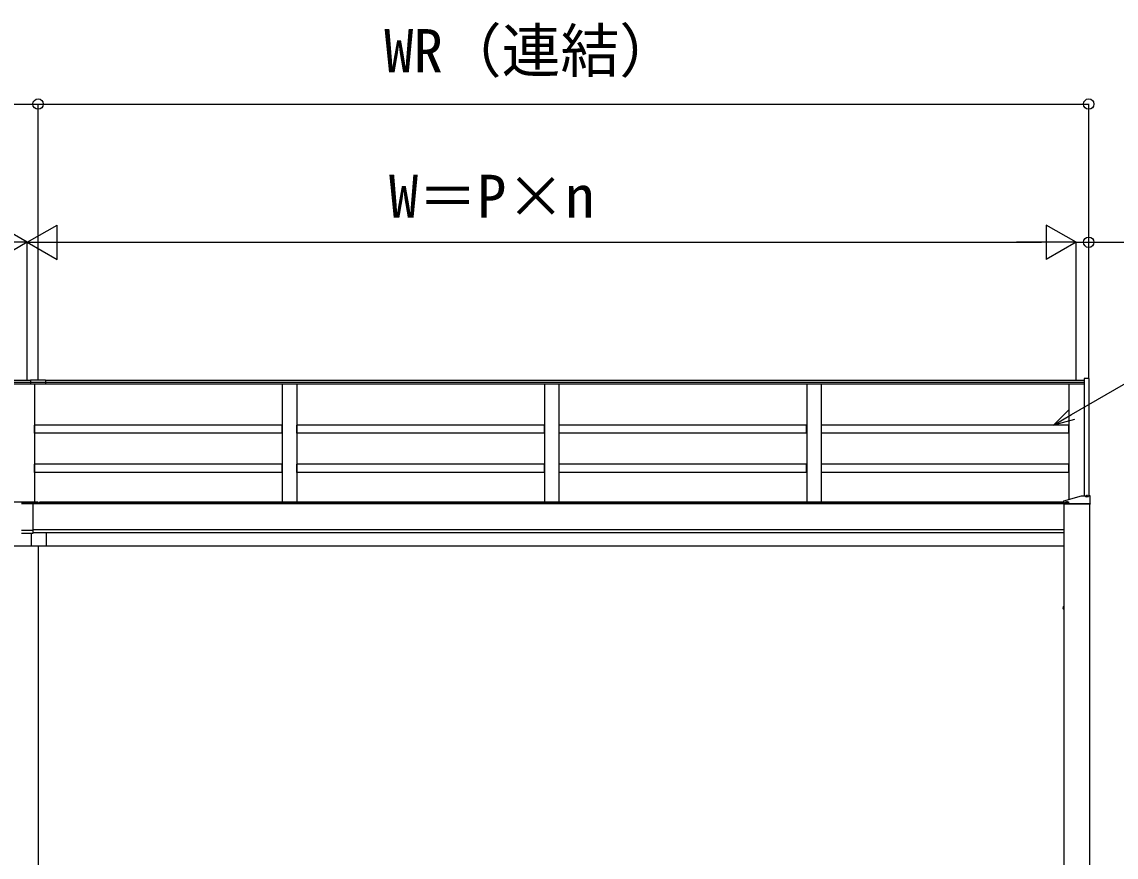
# Model space of a CAD drawing. Units: millimetres, scale not verified. Extents: x -10500 to 10500, y -15600 to 15524.
# Drawn here: x -3186 to 612, y -4679 to -1780 of the extents above; entities that cross this region are included whole.
import ezdxf
from ezdxf.enums import TextEntityAlignment as Align

# ---------------------------------------------------------------- set-up
doc = ezdxf.new("R2010")
doc.units = ezdxf.units.MM
doc.header["$LTSCALE"] = 80
doc.layers.add('0-4_YKK_A1', color=4, linetype='Continuous')
doc.layers.add('0-5_YKK_D', color=6, linetype='Continuous')
doc.styles.add('ＭＳ ゴシック', font='')
doc.styles.get('ＭＳ ゴシック').set_extended_font_data('MS Gothic')

msp = doc.modelspace()

# ---------------------------------------------------------------- linework, layer by layer
at = {"layer": '0-4_YKK_A1'}
for p, q in [((-3155.3, -3025.16), (-6833.8, -3025.16)), ((-3155.3, -3032.1), (-6833.8, -3032.1)), ((-3155.3, -3037.35), (-6833.8, -3037.35)), ((-3155.3, -3023.73), (-3155.3, -3038.16)), ((-3103.3, -3023.73), (-3155.3, -3023.73)), ((-3103.3, -3031.46), (-3155.3, -3031.46)), ((-3103.3, -3037.59), (-3155.3, -3037.59)), ((-3103.3, -3023.73), (-3103.3, -3038.16)), ((500.2, -3025.16), (-3103.3, -3025.16)), ((500.2, -3032.1), (-3103.3, -3032.1)), ((500.2, -3037.35), (-3103.3, -3037.35)), ((-2281.8, -3037.35), (-2281.8, -3447.17)), ((-2231.8, -3037.35), (-2231.8, -3447.17)), ((-1371.8, -3037.35), (-1371.8, -3447.17)), ((-1321.8, -3037.35), (-1321.8, -3447.17)), ((-461.8, -3037.35), (-461.8, -3447.17)), ((-411.8, -3037.35), (-411.8, -3447.17)), ((448.2, -3436.95), (448.2, -3037.35)), ((500.2, -3017.54), (500.2, -3424.71)), ((516.4, -3017.54), (500.2, -3017.54)), ((516.4, -3017.54), (516.4, -3424.71)), ((-3103.3, -3038.16), (-3155.3, -3038.16)), ((-3141.8, -3038.16), (-3141.8, -3447.17)), ((-3186.8, -3449.3), (-3182.65, -3449.3)), ((-3186.8, -3452.16), (-3146.8, -3452.16)), ((-3182.7, -3449.97), (-3182.7, -3449.53)), ((-3179.25, -3448.26), (-3179.25, -3447.95)), ((-3177.29, -3448.55), (-3177.29, -3448.25)), ((-3176.31, -3448.55), (-3176.31, -3448.25)), ((-3174.35, -3447.95), (-3174.35, -3448.26)), ((-3170.95, -3449.3), (-3162.65, -3449.3)), ((-3170.9, -3449.97), (-3170.9, -3449.53)), ((-3162.7, -3449.97), (-3162.7, -3449.53)), ((-3159.25, -3448.26), (-3159.25, -3447.95)), ((-3157.29, -3448.55), (-3157.29, -3448.25)), ((-3156.31, -3448.55), (-3156.31, -3448.25)), ((-3154.35, -3447.95), (-3154.35, -3448.26)), ((-3150.95, -3449.3), (-3146.8, -3449.3)), ((-3150.9, -3449.97), (-3150.9, -3449.53)), ((-3146.8, -3555.19), (-3146.8, -3449.3)), ((430.2, -3450.97), (-3146.8, -3450.97)), ((430.2, -3453), (-3146.8, -3453)), ((430.2, -3447.17), (-3124.3, -3447.17)), ((-3124.3, -3447.17), (-3124.3, -3450.97)), ((430.2, -3442.07), (491.2, -3424.71)), ((430.2, -3453.42), (430.2, -3442.07)), ((431.1, -3454.09), (430.61, -3453.59)), ((430.7, -3454.09), (430.7, -6294)), ((520.7, -3454.09), (430.7, -3454.09)), ((431.2, -3451.63), (520.2, -3451.63)), ((431.2, -3453.59), (520.2, -3453.59)), ((432.22, -3454.09), (431.73, -3453.59)), ((433.35, -3454.09), (432.85, -3453.59)), ((434.47, -3454.09), (433.98, -3453.59)), ((435.59, -3454.09), (435.1, -3453.59)), ((435.3, -3448.21), (435.3, -3447.77)), ((436.71, -3454.09), (436.22, -3453.59)), ((437.84, -3454.09), (437.34, -3453.59)), ((438.96, -3454.09), (438.47, -3453.59)), ((438.75, -3446.5), (438.75, -3446.19)), ((440.08, -3454.09), (439.59, -3453.59)), ((440.71, -3446.79), (440.71, -3446.49)), ((441.2, -3454.09), (440.71, -3453.59)), ((441.69, -3446.79), (441.69, -3446.49)), ((442.33, -3454.09), (441.83, -3453.59)), ((443.45, -3454.09), (442.96, -3453.59)), ((443.65, -3446.19), (443.65, -3446.5)), ((444.57, -3454.09), (444.08, -3453.59)), ((445.69, -3454.09), (445.2, -3453.59)), ((446.82, -3454.09), (446.32, -3453.59)), ((447.1, -3448.21), (447.1, -3447.77)), ((447.94, -3454.09), (447.45, -3453.59)), ((449.06, -3454.09), (448.57, -3453.59)), ((450.18, -3454.09), (449.69, -3453.59)), ((451.31, -3454.09), (450.81, -3453.59)), ((452.43, -3454.09), (451.94, -3453.59)), ((453.55, -3454.09), (453.06, -3453.59)), ((454.67, -3454.09), (454.18, -3453.59)), ((455.8, -3454.09), (455.3, -3453.59)), ((456.92, -3454.09), (456.43, -3453.59)), ((458.04, -3454.09), (457.55, -3453.59)), ((459.16, -3454.09), (458.67, -3453.59)), ((460.29, -3454.09), (459.79, -3453.59)), ((461.41, -3454.09), (460.92, -3453.59)), ((462.53, -3454.09), (462.04, -3453.59)), ((463.65, -3454.09), (463.16, -3453.59)), ((464.78, -3454.09), (464.28, -3453.59)), ((465.9, -3454.09), (465.41, -3453.59)), ((467.02, -3454.09), (466.53, -3453.59)), ((468.14, -3454.09), (467.65, -3453.59)), ((469.27, -3454.09), (468.77, -3453.59)), ((470.39, -3454.09), (469.9, -3453.59)), ((471.51, -3454.09), (471.02, -3453.59)), ((472.63, -3454.09), (472.14, -3453.59)), ((473.76, -3454.09), (473.26, -3453.59)), ((474.88, -3454.09), (474.39, -3453.59)), ((476, -3454.09), (475.51, -3453.59)), ((477.12, -3454.09), (476.63, -3453.59)), ((478.25, -3454.09), (477.75, -3453.59)), ((479.37, -3454.09), (478.88, -3453.59)), ((480.49, -3454.09), (480, -3453.59)), ((481.61, -3454.09), (481.12, -3453.59)), ((482.74, -3454.09), (482.24, -3453.59)), ((483.86, -3454.09), (483.37, -3453.59)), ((484.98, -3454.09), (484.49, -3453.59)), ((486.1, -3454.09), (485.61, -3453.59)), ((487.23, -3454.09), (486.73, -3453.59)), ((488.35, -3454.09), (487.86, -3453.59)), ((489.47, -3454.09), (488.98, -3453.59)), ((490.59, -3454.09), (490.1, -3453.59)), ((491.2, -3424.71), (506.24, -3424.71)), ((491.72, -3454.09), (491.22, -3453.59)), ((492.84, -3454.09), (492.35, -3453.59)), ((493.96, -3454.09), (493.47, -3453.59)), ((495.08, -3454.09), (494.59, -3453.59)), ((496.21, -3454.09), (495.71, -3453.59)), ((497.33, -3454.09), (496.84, -3453.59)), ((498.45, -3454.09), (497.96, -3453.59)), ((499.57, -3454.09), (499.08, -3453.59)), ((500.7, -3454.09), (500.2, -3453.59)), ((501.82, -3454.09), (501.33, -3453.59)), ((502.94, -3454.09), (502.45, -3453.59)), ((504.06, -3454.09), (503.57, -3453.59)), ((504.3, -3426.5), (504.3, -3426.07)), ((505.19, -3454.09), (504.69, -3453.59)), ((506.31, -3454.09), (505.82, -3453.59)), ((507.43, -3454.09), (506.94, -3453.59)), ((507.75, -3424.79), (507.75, -3424.49)), ((508.55, -3454.09), (508.06, -3453.59)), ((509.68, -3454.09), (509.19, -3453.59)), ((509.71, -3425.09), (509.71, -3424.78)), ((510.8, -3454.09), (510.31, -3453.59)), ((510.69, -3425.09), (510.69, -3424.78)), ((511.92, -3454.09), (511.43, -3453.59)), ((513.05, -3454.09), (512.55, -3453.59)), ((512.65, -3424.49), (512.65, -3424.79)), ((514.17, -3454.09), (513.68, -3453.59)), ((514.16, -3424.71), (520.2, -3424.71)), ((515.29, -3454.09), (514.8, -3453.59)), ((516.41, -3454.09), (515.92, -3453.59)), ((516.1, -3426.5), (516.1, -3426.07)), ((517.54, -3454.09), (517.04, -3453.59)), ((518.66, -3454.09), (518.17, -3453.59)), ((519.78, -3454.09), (519.29, -3453.59)), ((520.9, -3454.09), (520.41, -3453.59)), ((520.7, -6294), (520.7, -3454.09)), ((521.2, -3453.42), (521.2, -3424.88)), ((-3186.8, -3544.16), (-3146.8, -3544.16)), ((-3186.8, -3555.19), (-3146.8, -3555.19)), ((430.7, -3543), (-3146.8, -3543)), ((430.7, -3553.78), (-3146.8, -3553.78)), ((-3129.3, -3600.5), (-6606.4, -3600.5)), ((-3129.3, -3600.5), (-3129.3, -5590.5)), ((430.7, -3600.5), (-3124.3, -3600.5)), ((430.11, -3809.4), (428.96, -3809.6)), ((430.11, -3818.6), (428.96, -3818.4)), ((430.11, -3818.6), (430.11, -3809.4)), ((430.11, -3809.4), (430.7, -3809.5)), ((430.11, -3818.6), (430.7, -3818.5)), ((430.7, -3818.5), (430.7, -3809.5))]:
    msp.add_line(p, q, dxfattribs=at)
for points in [[(-2282.3, -3208.19), (-2282.3, -3179.46), (-3141.3, -3179.46)], [(-2282.3, -3208.19), (-3141.3, -3208.19), (-3141.3, -3179.46)], [(-1372.3, -3208.19), (-1372.3, -3179.46), (-2231.3, -3179.46)], [(-1372.3, -3208.19), (-2231.3, -3208.19), (-2231.3, -3179.46)], [(-462.3, -3208.19), (-462.3, -3179.46), (-1321.3, -3179.46)], [(-462.3, -3208.19), (-1321.3, -3208.19), (-1321.3, -3179.46)], [(447.7, -3208.19), (447.7, -3179.46), (-411.3, -3179.46)], [(447.7, -3208.19), (-411.3, -3208.19), (-411.3, -3179.46)], [(-2282.3, -3344.51), (-2282.3, -3315.78), (-3141.3, -3315.78)], [(-2282.3, -3344.51), (-3141.3, -3344.51), (-3141.3, -3315.78)], [(-1372.3, -3344.51), (-1372.3, -3315.78), (-2231.3, -3315.78)], [(-1372.3, -3344.51), (-2231.3, -3344.51), (-2231.3, -3315.78)], [(-462.3, -3344.51), (-462.3, -3315.78), (-1321.3, -3315.78)], [(-462.3, -3344.51), (-1321.3, -3344.51), (-1321.3, -3315.78)], [(447.7, -3344.51), (447.7, -3315.78), (-411.3, -3315.78)], [(447.7, -3344.51), (-411.3, -3344.51), (-411.3, -3315.78)], [(-3129.3, -3450.97), (-3129.3, -3447.17), (-6763.8, -3447.17)], [(-3178.27, -3448.04), (-3178.14, -3448.03), (-3178, -3448.02), (-3177.87, -3448.02), (-3177.73, -3448.03), (-3177.6, -3448.05), (-3177.47, -3448.08), (-3177.35, -3448.14), (-3177.29, -3448.25)], [(-3176.31, -3448.25), (-3176.25, -3448.14), (-3176.13, -3448.08), (-3176, -3448.05), (-3175.87, -3448.03), (-3175.73, -3448.02), (-3175.6, -3448.02), (-3175.46, -3448.03), (-3175.33, -3448.04)], [(-3158.27, -3448.04), (-3158.14, -3448.03), (-3158, -3448.02), (-3157.87, -3448.02), (-3157.73, -3448.03), (-3157.6, -3448.05), (-3157.47, -3448.08), (-3157.35, -3448.14), (-3157.29, -3448.25)], [(-3156.31, -3448.25), (-3156.25, -3448.14), (-3156.13, -3448.08), (-3156, -3448.05), (-3155.87, -3448.03), (-3155.73, -3448.02), (-3155.6, -3448.02), (-3155.46, -3448.03), (-3155.33, -3448.04)], [(439.73, -3446.29), (439.86, -3446.27), (440, -3446.26), (440.13, -3446.26), (440.27, -3446.27), (440.4, -3446.29), (440.53, -3446.32), (440.65, -3446.38), (440.71, -3446.49)], [(441.69, -3446.49), (441.75, -3446.38), (441.87, -3446.32), (442, -3446.29), (442.13, -3446.27), (442.27, -3446.26), (442.4, -3446.26), (442.54, -3446.27), (442.67, -3446.29)], [(508.73, -3424.58), (508.86, -3424.56), (509, -3424.55), (509.13, -3424.55), (509.27, -3424.56), (509.4, -3424.58), (509.53, -3424.62), (509.65, -3424.68), (509.71, -3424.78)], [(510.69, -3424.78), (510.75, -3424.68), (510.87, -3424.62), (511, -3424.58), (511.13, -3424.56), (511.27, -3424.55), (511.4, -3424.55), (511.54, -3424.56), (511.67, -3424.58)], [(-3101.8, -3553.78), (-3101.8, -3600.5), (-3151.8, -3600.5), (-3151.8, -3555.19)]]:
    msp.add_lwpolyline(points, dxfattribs=at)
msp.add_lwpolyline([(430.2, -3453.59), (521.2, -3453.59), (521.2, -3454.09), (430.2, -3454.09)], close=True, dxfattribs=at)
for centre, radius, start, end in [((434.82, -3814), 7.65, 149.36409, 210.63591), ((429.15, -3810.64), 1.06, 100, 149.36409), ((429.15, -3817.36), 1.06, 210.63591, 260)]:
    msp.add_arc(centre, radius, start, end, dxfattribs=at)
for centre in [(-3176.8, -3449.53), (-3156.8, -3449.53), (441.2, -3447.77), (510.2, -3426.07)]:
    msp.add_ellipse(centre, major_axis=(-5.9, 0), ratio=0.310816, dxfattribs=at)
for centre, major_axis, ratio, start_param, end_param in [((-3176.8, -3449.97), (-5.9, 0), 0.310816, 0, 3.1415927), ((-3176.8, -3454.47), (8.02, 0), 0.85381, 1.7551906, 1.8813492), ((-3176.8, -3454.77), (-8.02, 0), 0.85381, 4.8967832, 5.0229419), ((-3176.8, -3455.38), (-8.02, 0), 0.85381, 4.6512338, 4.7735441), ((-3176.8, -3454.47), (-8.02, 0), 0.85381, 4.4018361, 4.5279947), ((-3176.8, -3454.77), (8.02, 0), 0.85381, 1.2602434, 1.3864021), ((-3156.8, -3449.97), (-5.9, 0), 0.310816, 0, 3.1415927), ((-3156.8, -3454.47), (8.02, 0), 0.85381, 1.7551906, 1.8813492), ((-3156.8, -3454.77), (-8.02, 0), 0.85381, 4.8967832, 5.0229419), ((-3156.8, -3455.38), (-8.02, 0), 0.85381, 4.6512338, 4.7735441), ((-3156.8, -3454.47), (-8.02, 0), 0.85381, 4.4018361, 4.5279947), ((-3156.8, -3454.77), (8.02, 0), 0.85381, 1.2602434, 1.3864021), ((431.2, -3451.45), (-1, 0), 0.173648, 6.2831853, 7.8539816), ((431.2, -3453.42), (-1, 0), 0.173648, 6.2831853, 7.8539816), ((441.2, -3448.21), (-5.9, 0), 0.310816, 0, 3.1415927), ((441.2, -3452.71), (8.02, 0), 0.85381, 1.7551906, 1.8813492), ((441.2, -3453.02), (-8.02, 0), 0.85381, 4.8967832, 5.0229419), ((441.2, -3453.63), (-8.02, 0), 0.85381, 4.6512338, 4.7735441), ((441.2, -3452.71), (-8.02, 0), 0.85381, 4.4018361, 4.5279947), ((441.2, -3453.02), (8.02, 0), 0.85381, 1.2602434, 1.3864021), ((510.2, -3426.5), (-5.9, 0), 0.310816, 0, 3.1415927), ((510.2, -3431.01), (8.02, 0), 0.85381, 1.7551906, 1.8813492), ((510.2, -3431.31), (-8.02, 0), 0.85381, 4.8967832, 5.0229419), ((510.2, -3431.92), (-8.02, 0), 0.85381, 4.6512338, 4.7735441), ((510.2, -3431.01), (-8.02, 0), 0.85381, 4.4018361, 4.5279947), ((510.2, -3431.31), (8.02, 0), 0.85381, 1.2602434, 1.3864021), ((520.2, -3424.88), (1, 0), 0.173648, 6.2831853, 7.8539816), ((520.2, -3451.45), (1, 0), 0.173648, 4.712389, 6.2831853), ((520.2, -3453.42), (1, 0), 0.173648, 4.712389, 6.2831853)]:
    msp.add_ellipse(centre, major_axis=major_axis, ratio=ratio, start_param=start_param, end_param=end_param, dxfattribs=at)
at = {"layer": '0-5_YKK_D'}
for p, q in [((-6850, -2065.16), (-3129.3, -2065.16)), ((-3129.3, -3022.73), (-3129.3, -2064.16)), ((-3129.3, -3022.73), (-3129.3, -2064.16)), ((-3129.3, -2065.16), (516.4, -2065.16)), ((516.4, -3016.54), (516.4, -2064.16)), ((-3166.8, -2545.16), (-3270.72, -2485.16)), ((-3166.8, -2545.16), (-3062.88, -2485.16)), ((-3062.88, -2605.16), (-3062.88, -2485.16)), ((473.2, -2545.16), (369.28, -2485.16)), ((369.28, -2485.16), (369.28, -2605.16)), ((-3166.8, -2545.16), (-3374.65, -2545.16)), ((-3166.8, -2545.16), (-3270.72, -2605.16)), ((-3166.8, -3024.16), (-3166.8, -2544.16)), ((-3166.8, -3024.16), (-3166.8, -2544.16)), ((-3166.8, -2545.16), (-3062.88, -2605.16)), ((-3166.8, -2545.16), (-2958.95, -2545.16)), ((-3046.8, -2545.16), (353.2, -2545.16)), ((473.2, -2545.16), (265.35, -2545.16)), ((473.2, -2545.16), (369.28, -2605.16)), ((473.2, -2545.16), (401.2, -2545.16)), ((473.2, -3024.16), (473.2, -2544.16)), ((473.2, -3024.16), (473.2, -2544.16)), ((473.2, -2545.16), (516.4, -2545.16)), ((516.4, -3016.54), (516.4, -2544.16)), ((516.4, -2545.16), (1220.26, -2545.16))]:
    msp.add_line(p, q, dxfattribs=at)
for points in [[(394.87, -3179.46), (457.22, -3143.46), (1493.5, -2545.16), (2080.15, -2545.16)], [(466.87, -3160.17), (394.87, -3179.46), (447.57, -3126.75)]]:
    msp.add_lwpolyline(points, dxfattribs=at)
for centre in [(-3129.3, -2065.16), (-3129.3, -2065.16), (516.4, -2065.16), (516.4, -2545.16)]:
    msp.add_circle(centre, 18, dxfattribs=at)

# ---------------------------------------------------------------- texts
at = {"layer": '0-5_YKK_D', "style": 'ＭＳ ゴシック'}
for s, p in [('WR（連結）', (-1928.3, -1999.66)), ('W＝P×n', (-1911.86, -2505.16))]:
    msp.add_text(s, height=149.6, dxfattribs=at).set_placement(p, align=Align.BOTTOM_LEFT)

doc.saveas('drawing.dxf')
